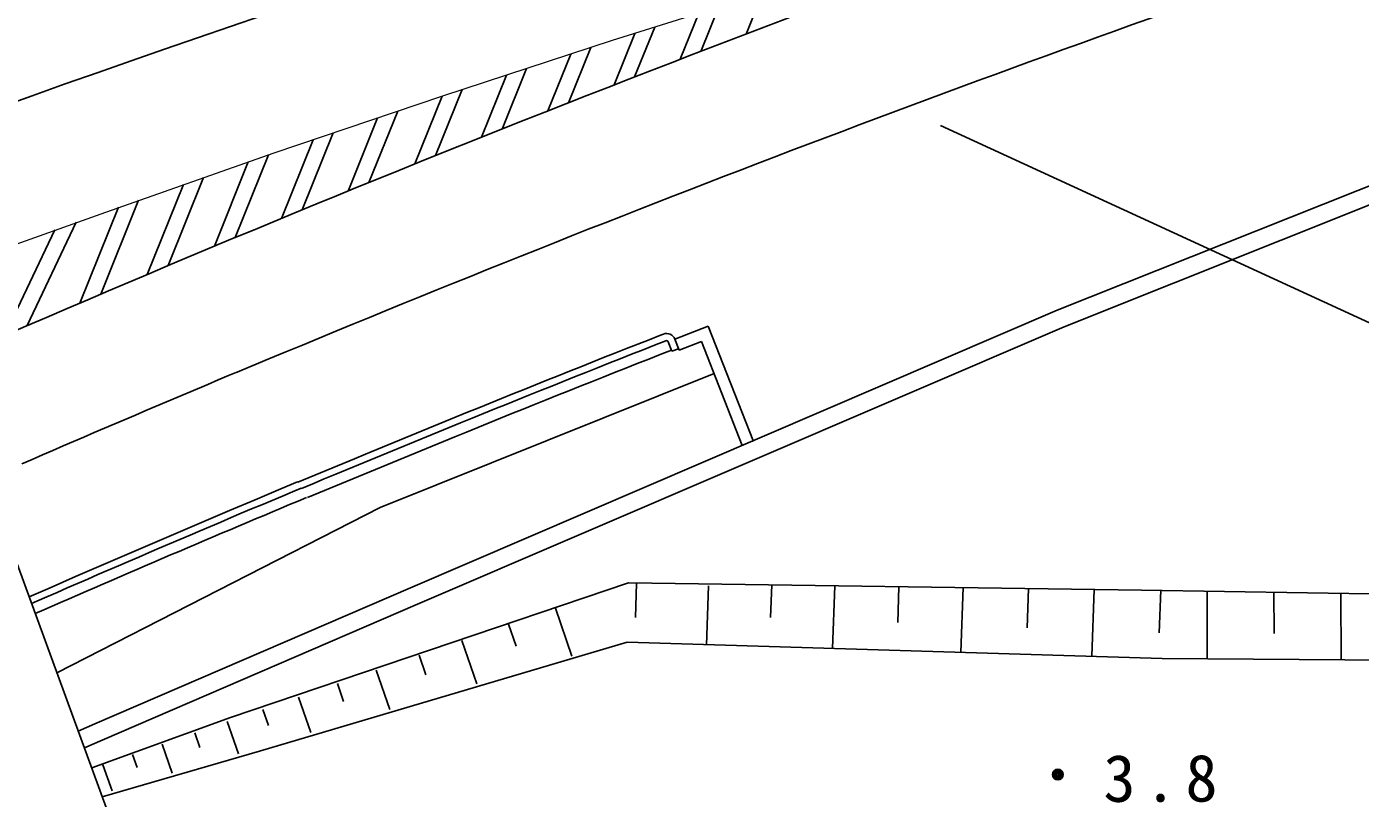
# Model space of a CAD drawing. Units: millimetres, scale not verified. Extents: x 40000 to 680000, y 20000 to 380000.
# Drawn here: x 77157 to 114520, y 240016 to 261628 of the extents above; entities that cross this region are included whole.
import ezdxf

# ---------------------------------------------------------------- set-up
doc = ezdxf.new("R2010")
doc.units = ezdxf.units.MM
doc.header["$LTSCALE"] = 1000
doc.linetypes.add('CHAIN', pattern=[18.5, 12, -1.5, 3.5, -1.5])
for name, color, linetype, lineweight in [('M-BGD', 7, 'Continuous', 25), ('M-BMK', 2, 'CHAIN', 13), ('M-BMK-OTRS', 5, 'Continuous', 25), ('M-STR-STRC', 7, 'Continuous', 25)]:
    doc.layers.add(name, color=color, linetype=linetype, lineweight=lineweight)
doc.styles.add('ＭＳ ゴシック', font='')
doc.styles.get('ＭＳ ゴシック').set_extended_font_data('MS Gothic')

msp = doc.modelspace()

# ---------------------------------------------------------------- linework, layer by layer
at = {"layer": 'M-BGD'}
for p, q in [((97778, 262570), (97316, 261422)), ((95989, 262008), (95467, 260714)), ((96544, 262184), (96042, 260934)), ((94753, 261616), (94190, 260220)), ((94196, 261439), (93615, 259996)), ((92400, 260861), (91759, 259268)), ((92958, 261041), (92335, 259495)), ((91159, 260457), (90476, 258761)), ((90600, 260274), (89898, 258531)), ((88797, 259679), (88034, 257783)), ((89357, 259864), (88613, 258016)), ((86990, 259075), (86165, 257025)), ((87551, 259263), (86745, 257261)), ((85742, 258654), (84874, 256496)), ((118805, 258781), (106030, 253684)), ((85180, 258462), (84292, 256256)), ((118979, 258312), (106221, 253222)), ((83367, 257841), (82415, 255477)), ((83930, 258035), (82998, 255720)), ((81550, 257211), (80534, 254688)), ((82114, 257407), (81118, 254934)), ((80294, 256771), (79233, 254137)), ((79729, 256572), (78648, 253887)), ((78546, 256153), (77172, 253254)), ((77947, 255939), (76546, 252984)), ((106030, 253684), (87913, 245908)), ((106221, 253222), (88110, 245449)), ((94913, 252986), (94995, 253017)), ((96250, 253240), (95318, 252875)), ((97517, 250008), (96250, 253240)), ((95132, 252802), (95236, 252536)), ((95236, 252536), (95422, 252609)), ((95439, 252567), (95318, 252875)), ((96063, 252812), (95439, 252567)), ((96063, 252812), (97206, 249896)), ((96415, 251914), (87064, 248163)), ((84282, 248683), (84747, 248877)), ((83561, 248380), (84282, 248683)), ((84321, 248482), (84033, 248361)), ((84608, 248603), (84321, 248482)), ((84848, 248703), (84608, 248603)), ((78004, 243532), (87064, 248163)), ((82841, 248076), (83561, 248380)), ((83458, 248119), (83170, 247998)), ((83745, 248240), (83458, 248119)), ((84033, 248361), (83745, 248240)), ((81401, 247464), (82121, 247770)), ((82121, 247770), (82841, 248076)), ((82596, 247754), (82308, 247633)), ((82883, 247876), (82596, 247754)), ((83170, 247998), (82883, 247876)), ((80682, 247156), (81401, 247464)), ((81734, 247388), (81447, 247266)), ((82021, 247510), (81734, 247388)), ((82308, 247633), (82021, 247510)), ((79964, 246848), (80682, 247156)), ((80873, 247020), (80586, 246897)), ((81160, 247143), (80873, 247020)), ((81447, 247266), (81160, 247143)), ((79246, 246538), (79964, 246848)), ((80013, 246651), (79727, 246528)), ((80300, 246774), (80013, 246651)), ((80586, 246897), (80300, 246774)), ((77811, 245915), (78528, 246227)), ((78528, 246227), (79246, 246538)), ((79154, 246280), (78867, 246156)), ((79440, 246404), (79154, 246280)), ((79727, 246528), (79440, 246404)), ((77226, 245659), (77811, 245915)), ((78295, 245907), (78009, 245783)), ((78581, 246032), (78295, 245907)), ((78867, 246156), (78581, 246032)), ((87913, 245908), (79069, 242102)), ((94018, 246047), (82869, 242275)), ((108392, 245850), (94018, 246047)), ((94246, 246039), (94213, 245082)), ((96263, 245969), (96206, 244305)), ((98030, 245992), (97999, 245076)), ((99796, 245968), (99735, 244215)), ((101595, 245943), (101560, 244936)), ((103394, 245919), (103331, 244106)), ((105228, 245894), (105190, 244793)), ((107061, 245868), (106996, 243995)), ((77437, 245533), (77295, 245471)), ((77723, 245658), (77437, 245533)), ((78009, 245783), (77723, 245658)), ((125509, 245575), (108392, 245850)), ((108930, 245842), (108888, 244648)), ((110225, 245821), (110232, 243926)), ((112100, 245791), (112104, 244634)), ((113975, 245760), (113982, 243898)), ((88110, 245449), (79269, 241644)), ((88110, 245449), (79269, 241644)), ((91968, 245342), (92432, 244001)), ((90657, 244889), (90867, 244281)), ((93982, 244389), (83678, 241338)), ((89346, 244435), (89767, 243219)), ((108969, 243935), (93982, 244389)), ((88150, 244022), (88340, 243471)), ((124983, 243817), (108969, 243935)), ((86953, 243608), (87334, 242506)), ((85861, 243230), (86033, 242731)), ((83772, 242507), (83928, 242056)), ((84769, 242852), (85114, 241855)), ((82869, 242275), (78981, 240865)), ((82775, 242163), (83087, 241260)), ((79069, 242103), (78603, 241897)), ((81865, 241848), (82006, 241440)), ((79269, 241644), (78775, 241427)), ((80955, 241533), (81237, 240717)), ((83678, 241338), (79276, 240057)), ((80124, 241246), (80251, 240878)), ((79293, 240958), (79548, 240222))]:
    msp.add_line(p, q, dxfattribs=at)
for centre, radius in [((106046, 240681), 150), ((106044, 240686), 120), ((106044, 240686), 90), ((106044, 240683), 60), ((106043, 240683), 30)]:
    msp.add_circle(centre, radius, dxfattribs=at)
for centre, radius, start, end in [((249590, -224426), 513860, 96.1483, 110.13542), ((277938, -212998), 507640, 109.03859, 113.58583), ((277938, -212998), 500639, 111.44341, 112.69774), ((95085, 252784), 250, 21.4113, 111.2352), ((277784, -212652), 500060, 111.4316, 112.69341), ((95085, 252784), 50, 21.4113, 111.2352), ((277938, -212998), 500138, 111.42778, 112.68862), ((277984, -213118), 500280, 112.69075, 113.63747)]:
    msp.add_arc(centre, radius, start, end, dxfattribs=at)
at = {"layer": 'M-BMK'}
for p, q in [((93570, 261246), (98328, 262745)), ((88818, 259694), (93570, 261246)), ((84094, 258092), (88818, 259694)), ((79377, 256436), (84094, 258092)), ((74679, 254754), (79377, 256436))]:
    msp.add_line(p, q, dxfattribs=at)
at = {"layer": 'M-BMK-OTRS'}
msp.add_line((74240, 253818), (86591, 220070), dxfattribs=at)
at = {"layer": 'M-STR-STRC'}
for p, q in [((145766, 239077), (102755, 258858)), ((82519, 251732), (82809, 251854)), ((82809, 251854), (82994, 251931)), ((81650, 251366), (81939, 251488)), ((81939, 251488), (82229, 251610)), ((82229, 251610), (82519, 251732)), ((80781, 250998), (81071, 251120)), ((81071, 251120), (81360, 251243)), ((81360, 251243), (81650, 251366)), ((79914, 250628), (80203, 250751)), ((80203, 250751), (80492, 250875)), ((80492, 250875), (80781, 250998)), ((79046, 250257), (79335, 250381)), ((79335, 250381), (79624, 250504)), ((79624, 250504), (79914, 250628)), ((78180, 249884), (78469, 250008)), ((78469, 250008), (78757, 250133)), ((78757, 250133), (79046, 250257)), ((77314, 249509), (77603, 249634)), ((77603, 249634), (77891, 249759)), ((77891, 249759), (78180, 249884)), ((77026, 249384), (77314, 249509))]:
    msp.add_line(p, q, dxfattribs=at)
msp.add_arc((277938, -212998), 504139, 109.05049, 112.747, dxfattribs=at)

# ---------------------------------------------------------------- texts
at = {"layer": 'M-BGD', "insert": (107324, 239894), "char_height": 1320, "attachment_point": 7, "rotation": 0.184, "style": 'ＭＳ ゴシック'}
msp.add_mtext('\\T1.28;3.8', dxfattribs=at)

doc.saveas('drawing.dxf')
